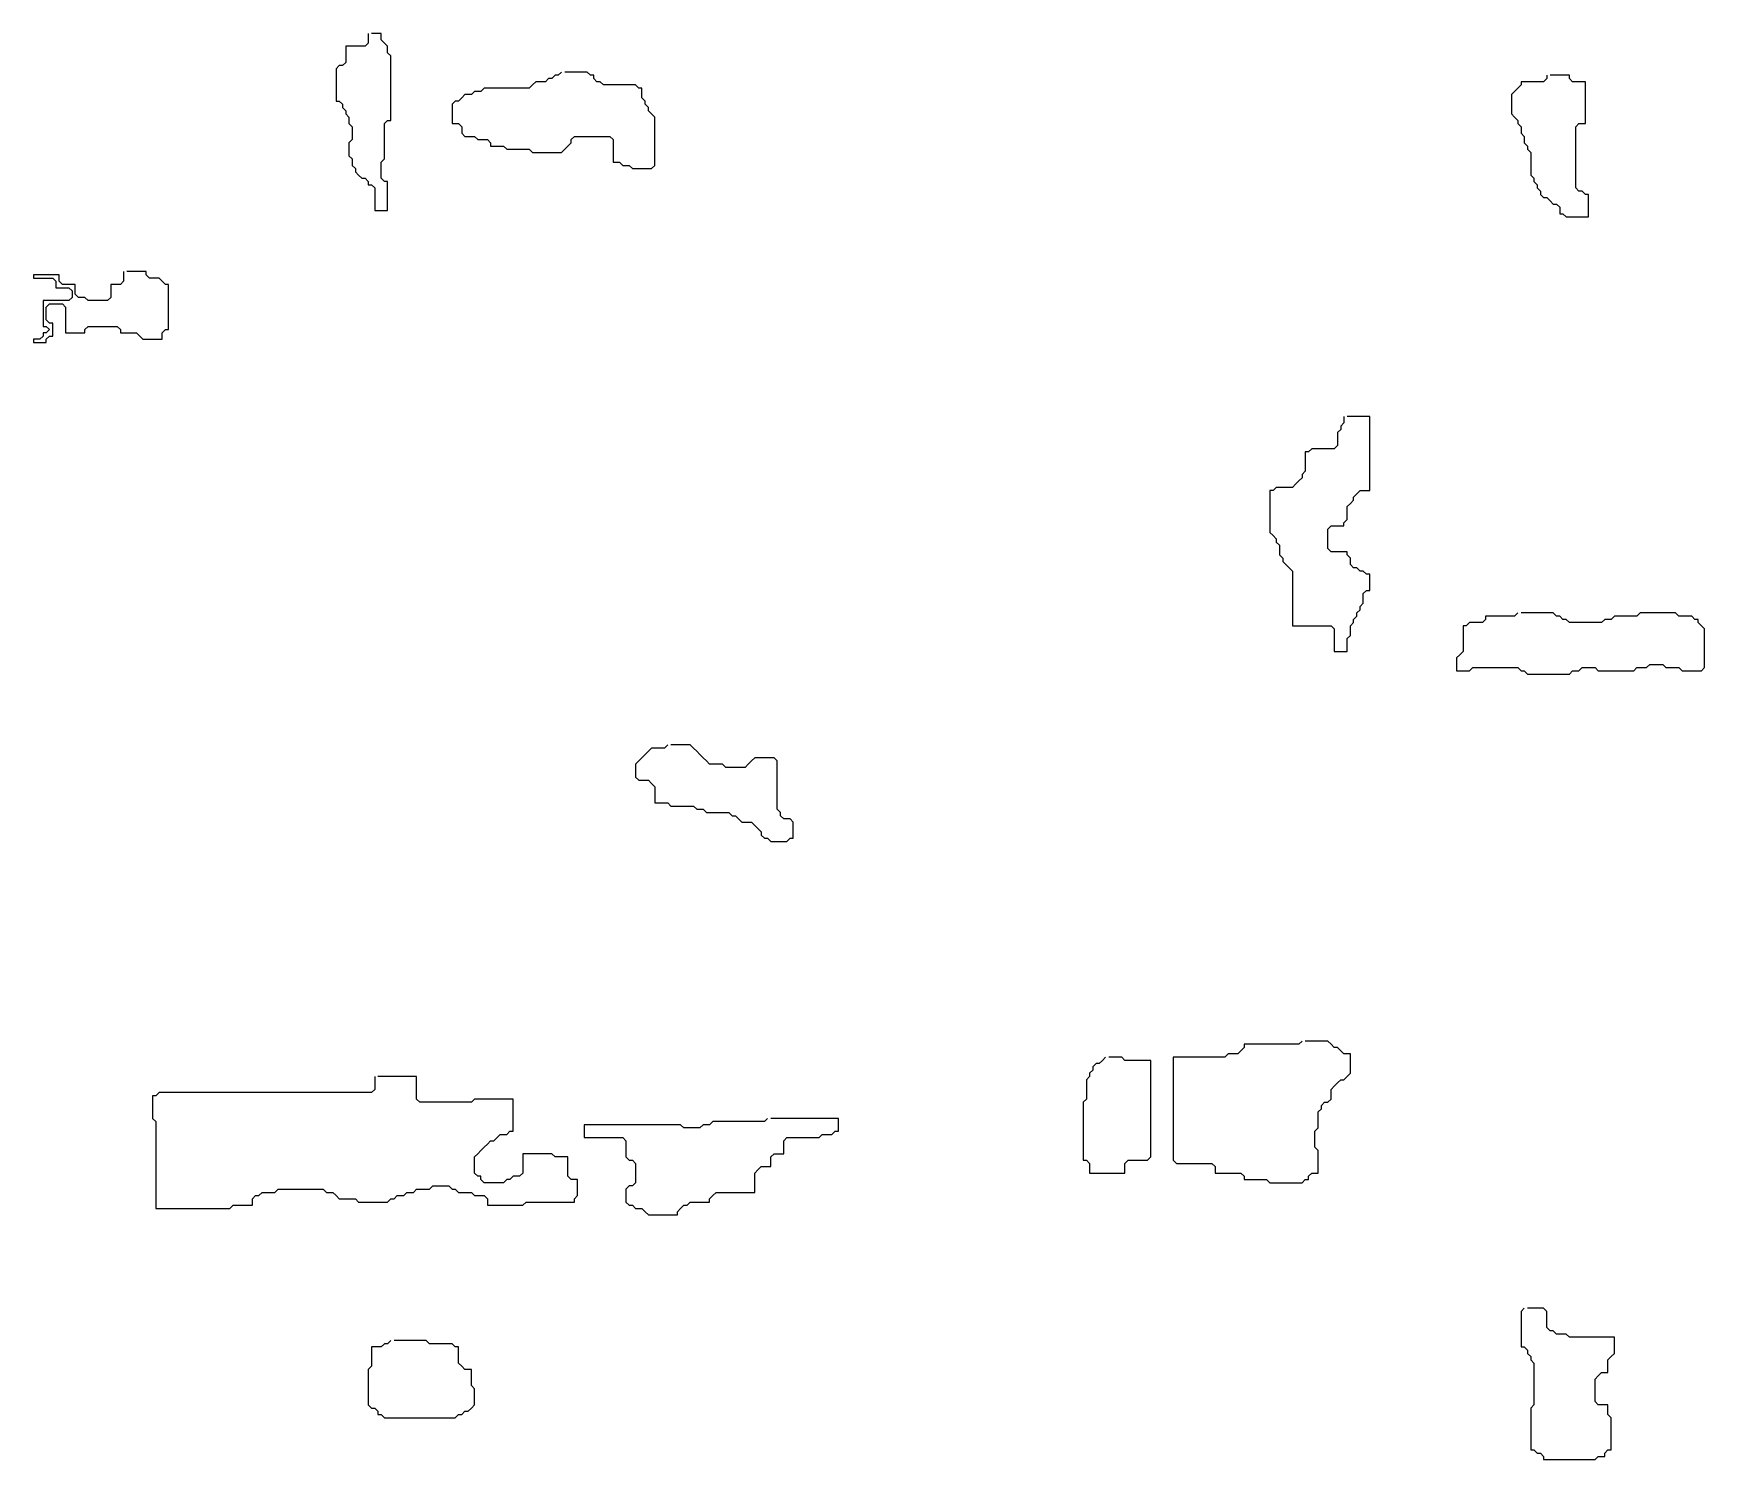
# Model space of a CAD drawing. Header units: metres. Extents: x 0 to 1024, y 124 to 841.
# Drawn here: x 0 to 259.5, y 135.5 to 357 of the extents above; entities that cross this region are included whole.
import ezdxf

# ---------------------------------------------------------------- set-up
doc = ezdxf.new("R2010")
doc.units = ezdxf.units.M
doc.layers.add('CURB', color=7, linetype='Continuous')

msp = doc.modelspace()

# ---------------------------------------------------------------- linework, layer by layer
at = {"layer": 'CURB', "lineweight": 25}
for points in [[(52, 357), (52, 356.5), (52, 356), (52, 355.5), (51.5, 355), (51, 355), (50.5, 355), (50, 355), (49.5, 355), (49, 355), (48.5, 355), (48.5, 354.5), (48.5, 354), (48.5, 353.5), (48.5, 353), (48.5, 352.5), (48, 352), (47.5, 352), (47, 351.5), (47, 351), (47, 350.5), (47, 350), (47, 349.5), (47, 349), (47, 348.5), (47, 348), (47, 347.5), (47, 347), (47, 346.5), (47.5, 346.5), (48, 346), (48, 345.5), (48.5, 345), (48.5, 344.5), (49, 344), (49, 343.5), (49, 343), (49.5, 342.5), (49.5, 342), (49.5, 341.5), (49.5, 341), (49.5, 340.5), (49, 340), (49, 339.5), (49, 339), (49, 338.5), (49, 338), (49.5, 337.5), (49.5, 337), (49.5, 336.5), (50, 336), (50, 335.5), (50.5, 335), (51, 334.5), (51.5, 334.5), (52, 334), (52, 333.5), (52.5, 333.5), (53, 333), (53, 332.5), (53, 332), (53, 331.5), (53, 331), (53, 330.5), (53, 330), (53, 329.5), (53.5, 329.5), (54, 329.5), (54.5, 329.5), (55, 329.5), (55, 330), (55, 330.5), (55, 331), (55, 331.5), (55, 332), (55, 332.5), (55, 333), (55, 333.5), (55, 334), (54.5, 334), (54, 334.5), (54, 335), (54, 335.5), (54, 336), (54, 336.5), (54, 337), (54.5, 337.5), (54.5, 338), (54.5, 338.5), (54.5, 339), (54.5, 339.5), (54.5, 340), (54.5, 340.5), (54.5, 341), (54.5, 341.5), (54.5, 342), (54.5, 342.5), (54.5, 343), (55, 343.5), (55.5, 343.5), (55.5, 344), (55.5, 344.5), (55.5, 345), (55.5, 345.5), (55.5, 346), (55.5, 346.5), (55.5, 347), (55.5, 347.5), (55.5, 348), (55.5, 348.5), (55.5, 349), (55.5, 349.5), (55.5, 350), (55.5, 350.5), (55.5, 351), (55.5, 351.5), (55.5, 352), (55.5, 352.5), (55.5, 353), (55.5, 353.5), (55, 354), (55, 354.5), (55, 355), (54.5, 355.5), (54, 356), (54, 356.5), (54, 357), (53.5, 357), (53, 357), (52.5, 357)], [(82, 351), (81.5, 350.5), (81, 350.5), (80.5, 350), (80, 350), (79.5, 349.5), (79, 349.5), (78.5, 349.5), (78, 349.5), (77.5, 349), (77, 348.5), (76.5, 348.5), (76, 348.5), (75.5, 348.5), (75, 348.5), (74.5, 348.5), (74, 348.5), (73.5, 348.5), (73, 348.5), (72.5, 348.5), (72, 348.5), (71.5, 348.5), (71, 348.5), (70.5, 348.5), (70, 348.5), (69.5, 348), (69, 348), (68.5, 348), (68, 347.5), (67.5, 347.5), (67, 347.5), (66.5, 347), (66, 346.5), (65.5, 346.5), (65, 346), (65, 345.5), (65, 345), (65, 344.5), (65, 344), (65, 343.5), (65, 343), (65.5, 343), (66, 343), (66.5, 342.5), (66.5, 342), (66.5, 341.5), (67, 341), (67.5, 341), (68, 341), (68.5, 341), (69, 340.5), (69.5, 340.5), (70, 340.5), (70.5, 340.5), (71, 340), (71, 339.5), (71.5, 339.5), (72, 339.5), (72.5, 339.5), (73, 339.5), (73.5, 339), (74, 339), (74.5, 339), (75, 339), (75.5, 339), (76, 339), (76.5, 339), (77, 339), (77.5, 338.5), (78, 338.5), (78.5, 338.5), (79, 338.5), (79.5, 338.5), (80, 338.5), (80.5, 338.5), (81, 338.5), (81.5, 338.5), (82, 338.5), (82.5, 339), (83, 339.5), (83.5, 340), (83.5, 340.5), (84, 341), (84.5, 341), (85, 341), (85.5, 341), (86, 341), (86.5, 341), (87, 341), (87.5, 341), (88, 341), (88.5, 341), (89, 341), (89.5, 341), (90, 340.5), (90, 340), (90, 339.5), (90, 339), (90, 338.5), (90, 338), (90, 337.5), (90, 337), (90.5, 337), (91, 337), (91.5, 336.5), (92, 336.5), (92.5, 336.5), (93, 336), (93.5, 336), (94, 336), (94.5, 336), (95, 336), (95.5, 336), (96, 336), (96.5, 336.5), (96.5, 337), (96.5, 337.5), (96.5, 338), (96.5, 338.5), (96.5, 339), (96.5, 339.5), (96.5, 340), (96.5, 340.5), (96.5, 341), (96.5, 341.5), (96.5, 342), (96.5, 342.5), (96.5, 343), (96.5, 343.5), (96.5, 344), (96, 344.5), (95.5, 345), (95.5, 345.5), (95, 346), (95, 346.5), (94.5, 347), (94.5, 347.5), (94.5, 348), (94.5, 348.5), (94, 348.5), (93.5, 349), (93, 349), (92.5, 349), (92, 349), (91.5, 349), (91, 349), (90.5, 349), (90, 349), (89.5, 349), (89, 349), (88.5, 349), (88, 349.5), (87.5, 349.5), (87, 350), (87, 350.5), (86.5, 350.5), (86, 351), (85.5, 351), (85, 351), (84.5, 351), (84, 351), (83.5, 351), (83, 351), (82.5, 351)], [(235, 350.5), (235, 350), (234.5, 349.5), (234, 349.5), (233.5, 349.5), (233, 349.5), (232.5, 349.5), (232, 349.5), (231.5, 349.5), (231, 349.5), (231, 349), (230.5, 348.5), (230, 348), (229.5, 347.5), (229.5, 347), (229.5, 346.5), (229.5, 346), (229.5, 345.5), (229.5, 345), (229.5, 344.5), (230, 344), (230.5, 343.5), (230.5, 343), (231, 342.5), (231, 342), (231, 341.5), (231.5, 341), (231.5, 340.5), (231.5, 340), (232, 339.5), (232, 339), (232.5, 338.5), (232.5, 338), (232.5, 337.5), (232.5, 337), (232.5, 336.5), (232.5, 336), (232.5, 335.5), (232.5, 335), (233, 334.5), (233, 334), (233.5, 333.5), (233.5, 333), (234, 332.5), (234, 332), (234.5, 331.5), (235, 331.5), (235.5, 331), (236, 330.5), (236.5, 330.5), (237, 330), (237, 329.5), (237, 329), (237.5, 329), (238, 328.5), (238.5, 328.5), (239, 328.5), (239.5, 328.5), (240, 328.5), (240.5, 328.5), (241, 328.5), (241.5, 328.5), (241.5, 329), (241.5, 329.5), (241.5, 330), (241.5, 330.5), (241.5, 331), (241.5, 331.5), (241.5, 332), (241, 332), (240.5, 332.5), (240, 332.5), (239.5, 333), (239.5, 333.5), (239.5, 334), (239.5, 334.5), (239.5, 335), (239.5, 335.5), (239.5, 336), (239.5, 336.5), (239.5, 337), (239.5, 337.5), (239.5, 338), (239.5, 338.5), (239.5, 339), (239.5, 339.5), (239.5, 340), (239.5, 340.5), (239.5, 341), (239.5, 341.5), (239.5, 342), (239.5, 342.5), (240, 343), (240.5, 343), (241, 343), (241, 343.5), (241, 344), (241, 344.5), (241, 345), (241, 345.5), (241, 346), (241, 346.5), (241, 347), (241, 347.5), (241, 348), (241, 348.5), (241, 349), (241, 349.5), (240.5, 349.5), (240, 349.5), (239.5, 349.5), (239, 349.5), (238.5, 350), (238.5, 350.5), (238, 350.5), (237.5, 350.5), (237, 350.5), (236.5, 350.5), (236, 350.5), (235.5, 350.5)], [(14, 320), (14, 319.5), (14, 319), (14, 318.5), (13.5, 318), (13, 318), (12.5, 318), (12, 318), (12, 317.5), (12, 317), (12, 316.5), (12, 316), (11.5, 315.5), (11, 315.5), (10.5, 315.5), (10, 315.5), (9.5, 315.5), (9, 315.5), (8.5, 315.5), (8, 316), (7.5, 316), (7, 316), (6.5, 316.5), (6.5, 317), (6.5, 317.5), (6.5, 318), (6, 318), (5.5, 318), (5, 318), (4.5, 318), (4, 318.5), (4, 319), (4, 319.5), (3.5, 319.5), (3, 319.5), (2.5, 319.5), (2, 319.5), (1.5, 319.5), (1, 319.5), (0.5, 319.5), (0, 319.5), (0, 319), (0.5, 319), (1, 319), (1.5, 319), (2, 319), (2.5, 319), (3, 319), (3.5, 318.5), (3.5, 318), (3.5, 317.5), (4, 317.5), (4.5, 317.5), (5, 317.5), (5.5, 317.5), (6, 317), (6, 316.5), (6, 316), (5.5, 315.5), (5, 315.5), (4.5, 315.5), (4, 315.5), (3.5, 315.5), (3, 315.5), (2.5, 315.5), (2, 315.5), (1.5, 315.5), (1.5, 315), (1.5, 314.5), (1.5, 314), (1.5, 313.5), (1.5, 313), (1.5, 312.5), (1.5, 312), (1.5, 311.5), (2, 311.5), (2.5, 311), (2, 310.5), (1.5, 310.5), (1.5, 310), (1, 309.5), (0.5, 309.5), (0, 309.5), (0, 309), (0.5, 309), (1, 309), (1.5, 309), (2, 309), (2, 309.5), (2.5, 310), (3, 310), (3, 310.5), (3, 311), (3, 311.5), (3, 312), (2.5, 312), (2, 312.5), (2, 313), (2, 313.5), (2, 314), (2, 314.5), (2.5, 315), (3, 315), (3.5, 315), (4, 315), (4.5, 315), (5, 314.5), (5, 314), (5, 313.5), (5, 313), (5, 312.5), (5, 312), (5, 311.5), (5, 311), (5, 310.5), (5.5, 310.5), (6, 310.5), (6.5, 310.5), (7, 310.5), (7.5, 310.5), (8, 310.5), (8, 311), (8.5, 311.5), (9, 311.5), (9.5, 311.5), (10, 311.5), (10.5, 311.5), (11, 311.5), (11.5, 311.5), (12, 311.5), (12.5, 311.5), (13, 311.5), (13.5, 311), (13.5, 310.5), (14, 310.5), (14.5, 310.5), (15, 310.5), (15.5, 310.5), (16, 310.5), (16.5, 310), (17, 309.5), (17.5, 309.5), (18, 309.5), (18.5, 309.5), (19, 309.5), (19.5, 309.5), (20, 309.5), (20, 310), (20, 310.5), (20.5, 311), (21, 311), (21, 311.5), (21, 312), (21, 312.5), (21, 313), (21, 313.5), (21, 314), (21, 314.5), (21, 315), (21, 315.5), (21, 316), (21, 316.5), (21, 317), (21, 317.5), (21, 318), (20.5, 318), (20, 318.5), (19.5, 319), (19, 319), (18.5, 319), (18, 319), (17.5, 319.5), (17.5, 320), (17, 320), (16.5, 320), (16, 320), (15.5, 320), (15, 320), (14.5, 320)], [(203.5, 297.5), (203.5, 297), (203.5, 296.5), (203, 296), (203, 295.5), (202.5, 295), (202.5, 294.5), (202.5, 294), (202.5, 293.5), (202.5, 293), (202, 292.5), (201.5, 292.5), (201, 292.5), (200.5, 292.5), (200, 292.5), (199.5, 292.5), (199, 292.5), (198.5, 292.5), (198, 292), (197.5, 292), (197.5, 291.5), (197.5, 291), (197.5, 290.5), (197.5, 290), (197.5, 289.5), (197.5, 289), (197, 288.5), (197, 288), (196.5, 287.5), (196, 287), (195.5, 286.5), (195, 286.5), (194.5, 286.5), (194, 286.5), (193.5, 286.5), (193, 286.5), (192.5, 286), (192, 286), (192, 285.5), (192, 285), (192, 284.5), (192, 284), (192, 283.5), (192, 283), (192, 282.5), (192, 282), (192, 281.5), (192, 281), (192, 280.5), (192, 280), (192, 279.5), (192.5, 279), (193, 278.5), (193, 278), (193.5, 277.5), (193.5, 277), (193.5, 276.5), (193.5, 276), (194, 275.5), (194, 275), (194.5, 274.5), (195, 274), (195.5, 273.5), (195.5, 273), (195.5, 272.5), (195.5, 272), (195.5, 271.5), (195.5, 271), (195.5, 270.5), (195.5, 270), (195.5, 269.5), (195.5, 269), (195.5, 268.5), (195.5, 268), (195.5, 267.5), (195.5, 267), (195.5, 266.5), (195.5, 266), (195.5, 265.5), (195.5, 265), (196, 265), (196.5, 265), (197, 265), (197.5, 265), (198, 265), (198.5, 265), (199, 265), (199.5, 265), (200, 265), (200.5, 265), (201, 265), (201.5, 265), (202, 264.5), (202, 264), (202, 263.5), (202, 263), (202, 262.5), (202, 262), (202, 261.5), (202, 261), (202.5, 261), (203, 261), (203.5, 261), (204, 261), (204, 261.5), (204, 262), (204, 262.5), (204, 263), (204.5, 263.5), (204.5, 264), (204.5, 264.5), (204.5, 265), (205, 265.5), (205, 266), (205.5, 266.5), (205.5, 267), (206, 267.5), (206, 268), (206.5, 268.5), (206.5, 269), (206.5, 269.5), (206.5, 270), (207, 270.5), (207.5, 270.5), (207.5, 271), (207.5, 271.5), (207.5, 272), (207.5, 272.5), (207.5, 273), (207, 273), (206.5, 273.5), (206, 273.5), (205.5, 274), (205, 274), (204.5, 274.5), (204.5, 275), (204.5, 275.5), (204, 276), (204, 276.5), (203.5, 276.5), (203, 276.5), (202.5, 276.5), (202, 276.5), (201.5, 276.5), (201, 277), (201, 277.5), (201, 278), (201, 278.5), (201, 279), (201, 279.5), (201, 280), (201.5, 280.5), (202, 280.5), (202.5, 280.5), (203, 280.5), (203.5, 280.5), (203.5, 281), (204, 281.5), (204, 282), (204, 282.5), (204, 283), (204, 283.5), (204.5, 284), (205, 284.5), (205, 285), (205.5, 285.5), (206, 286), (206.5, 286), (207, 286), (207.5, 286), (207.5, 286.5), (207.5, 287), (207.5, 287.5), (207.5, 288), (207.5, 288.5), (207.5, 289), (207.5, 289.5), (207.5, 290), (207.5, 290.5), (207.5, 291), (207.5, 291.5), (207.5, 292), (207.5, 292.5), (207.5, 293), (207.5, 293.5), (207.5, 294), (207.5, 294.5), (207.5, 295), (207.5, 295.5), (207.5, 296), (207.5, 296.5), (207.5, 297), (207.5, 297.5), (207, 297.5), (206.5, 297.5), (206, 297.5), (205.5, 297.5), (205, 297.5), (204.5, 297.5), (204, 297.5)], [(230.5, 267), (230, 266.5), (229.5, 266.5), (229, 266.5), (228.5, 266.5), (228, 266.5), (227.5, 266.5), (227, 266.5), (226.5, 266.5), (226, 266.5), (225.5, 266.5), (225.5, 266), (225, 265.5), (224.5, 265.5), (224, 265.5), (223.5, 265.5), (223, 265.5), (222.5, 265), (222, 265), (222, 264.5), (222, 264), (222, 263.5), (222, 263), (222, 262.5), (222, 262), (222, 261.5), (222, 261), (221.5, 260.5), (221, 260), (221, 259.5), (221, 259), (221, 258.5), (221, 258), (221.5, 258), (222, 258), (222.5, 258), (223, 258), (223.5, 258.5), (224, 258.5), (224.5, 258.5), (225, 258.5), (225.5, 258.5), (226, 258.5), (226.5, 258.5), (227, 258.5), (227.5, 258.5), (228, 258.5), (228.5, 258.5), (229, 258.5), (229.5, 258.5), (230, 258.5), (230.5, 258.5), (231, 258), (231.5, 258), (232, 257.5), (232.5, 257.5), (233, 257.5), (233.5, 257.5), (234, 257.5), (234.5, 257.5), (235, 257.5), (235.5, 257.5), (236, 257.5), (236.5, 257.5), (237, 257.5), (237.5, 257.5), (238, 257.5), (238.5, 257.5), (239, 258), (239.5, 258), (240, 258), (240.5, 258.5), (241, 258.5), (241.5, 258.5), (242, 258.5), (242.5, 258.5), (243, 258), (243.5, 258), (244, 258), (244.5, 258), (245, 258), (245.5, 258), (246, 258), (246.5, 258), (247, 258), (247.5, 258), (248, 258), (248.5, 258), (249, 258.5), (249.5, 258.5), (250, 258.5), (250.5, 258.5), (251, 259), (251.5, 259), (252, 259), (252.5, 259), (253, 259), (253.5, 258.5), (254, 258.5), (254.5, 258.5), (255, 258.5), (255.5, 258.5), (256, 258), (256.5, 258), (257, 258), (257.5, 258), (258, 258), (258.5, 258), (259, 258), (259.5, 258.5), (259.5, 259), (259.5, 259.5), (259.5, 260), (259.5, 260.5), (259.5, 261), (259.5, 261.5), (259.5, 262), (259.5, 262.5), (259.5, 263), (259.5, 263.5), (259.5, 264), (259.5, 264.5), (259, 265), (258.5, 265.5), (258.5, 266), (258, 266), (257.5, 266.5), (257, 266.5), (256.5, 266.5), (256, 266.5), (255.5, 266.5), (255, 267), (254.5, 267), (254, 267), (253.5, 267), (253, 267), (252.5, 267), (252, 267), (251.5, 267), (251, 267), (250.5, 267), (250, 267), (249.5, 267), (249, 266.5), (248.5, 266.5), (248, 266.5), (247.5, 266.5), (247, 266.5), (246.5, 266.5), (246, 266.5), (245.5, 266.5), (245, 266), (244.5, 266), (244, 266), (243.5, 265.5), (243, 265.5), (242.5, 265.5), (242, 265.5), (241.5, 265.5), (241, 265.5), (240.5, 265.5), (240, 265.5), (239.5, 265.5), (239, 265.5), (238.5, 265.5), (238, 266), (237.5, 266), (237, 266.5), (236.5, 266.5), (236, 267), (235.5, 267), (235, 267), (234.5, 267), (234, 267), (233.5, 267), (233, 267), (232.5, 267), (232, 267), (231.5, 267), (231, 267)], [(98.5, 246.5), (98, 246), (97.5, 246), (97, 246), (96.5, 246), (96, 246), (95.5, 245.5), (95, 245), (94.5, 244.5), (94, 244), (93.5, 243.5), (93.5, 243), (93.5, 242.5), (93.5, 242), (93.5, 241.5), (94, 241), (94.5, 241), (95, 241), (95.5, 241), (96, 240.5), (96.5, 240), (96.5, 239.5), (96.5, 239), (96.5, 238.5), (96.5, 238), (96.5, 237.5), (97, 237.5), (97.5, 237.5), (98, 237.5), (98.5, 237.5), (99, 237), (99.5, 237), (100, 237), (100.5, 237), (101, 237), (101.5, 237), (102, 237), (102.5, 237), (103, 236.5), (103.5, 236.5), (104, 236.5), (104.5, 236), (105, 236), (105.5, 236), (106, 236), (106.5, 236), (107, 236), (107.5, 236), (108, 236), (108.5, 235.5), (109, 235.5), (109.5, 235), (110, 234.5), (110.5, 234.5), (111, 234.5), (111.5, 234.5), (112, 234), (112.5, 233.5), (113, 233), (113, 232.5), (113.5, 232), (114, 232), (114.5, 231.5), (115, 231.5), (115.5, 231.5), (116, 231.5), (116.5, 231.5), (117, 231.5), (117.5, 232), (118, 232), (118, 232.5), (118, 233), (118, 233.5), (118, 234), (118, 234.5), (117.5, 235), (117, 235), (116.5, 235), (116, 235.5), (116, 236), (115.5, 236.5), (115.5, 237), (115.5, 237.5), (115.5, 238), (115.5, 238.5), (115.5, 239), (115.5, 239.5), (115.5, 240), (115.5, 240.5), (115.5, 241), (115.5, 241.5), (115.5, 242), (115.5, 242.5), (115.5, 243), (115.5, 243.5), (115.5, 244), (115, 244.5), (114.5, 244.5), (114, 244.5), (113.5, 244.5), (113, 244.5), (112.5, 244.5), (112, 244.5), (111.5, 244), (111, 243.5), (110.5, 243), (110, 243), (109.5, 243), (109, 243), (108.5, 243), (108, 243), (107.5, 243), (107, 243.5), (106.5, 243.5), (106, 243.5), (105.5, 243.5), (105, 243.5), (104.5, 244), (104, 244.5), (103.5, 245), (103, 245.5), (102.5, 246), (102, 246.5), (101.5, 246.5), (101, 246.5), (100.5, 246.5), (100, 246.5), (99.5, 246.5), (99, 246.5)], [(197, 200.5), (196.5, 200), (196, 200), (195.5, 200), (195, 200), (194.5, 200), (194, 200), (193.5, 200), (193, 200), (192.5, 200), (192, 200), (191.5, 200), (191, 200), (190.5, 200), (190, 200), (189.5, 200), (189, 200), (188.5, 200), (188, 200), (188, 199.5), (187.5, 199), (187, 198.5), (186.5, 198.5), (186, 198.5), (185.5, 198.5), (185, 198), (184.5, 198), (184, 198), (183.5, 198), (183, 198), (182.5, 198), (182, 198), (181.5, 198), (181, 198), (180.5, 198), (180, 198), (179.5, 198), (179, 198), (178.5, 198), (178, 198), (177.5, 198), (177, 198), (177, 197.5), (177, 197), (177, 196.5), (177, 196), (177, 195.5), (177, 195), (177, 194.5), (177, 194), (177, 193.5), (177, 193), (177, 192.5), (177, 192), (177, 191.5), (177, 191), (177, 190.5), (177, 190), (177, 189.5), (177, 189), (177, 188.5), (177, 188), (177, 187.5), (177, 187), (177, 186.5), (177, 186), (177, 185.5), (177, 185), (177, 184.5), (177, 184), (177, 183.5), (177, 183), (177, 182.5), (177, 182), (177.5, 181.5), (178, 181.5), (178.5, 181.5), (179, 181.5), (179.5, 181.5), (180, 181.5), (180.5, 181.5), (181, 181.5), (181.5, 181.5), (182, 181.5), (182.5, 181.5), (183, 181.5), (183.5, 181), (183.5, 180.5), (183.5, 180), (184, 180), (184.5, 180), (185, 180), (185.5, 180), (186, 180), (186.5, 180), (187, 180), (187.5, 180), (188, 179.5), (188, 179), (188.5, 179), (189, 179), (189.5, 179), (190, 179), (190.5, 179), (191, 179), (191.5, 179), (192, 178.5), (192.5, 178.5), (193, 178.5), (193.5, 178.5), (194, 178.5), (194.5, 178.5), (195, 178.5), (195.5, 178.5), (196, 178.5), (196.5, 178.5), (197, 178.5), (197.5, 179), (198, 179), (198, 179.5), (198.5, 180), (199, 180), (199.5, 180), (199.5, 180.5), (199.5, 181), (199.5, 181.5), (199.5, 182), (199.5, 182.5), (199.5, 183), (199.5, 183.5), (199, 184), (199, 184.5), (199, 185), (199, 185.5), (199, 186), (199, 186.5), (199.5, 187), (199.5, 187.5), (199.5, 188), (199.5, 188.5), (199.5, 189), (199.5, 189.5), (200, 190), (200, 190.5), (200.5, 191), (201, 191), (201.5, 191.5), (201.5, 192), (201.5, 192.5), (201.5, 193), (202, 193.5), (202.5, 194), (203, 194.5), (203.5, 194.5), (204, 195), (204.5, 195.5), (204.5, 196), (204.5, 196.5), (204.5, 197), (204.5, 197.5), (204.5, 198), (204.5, 198.5), (204, 198.5), (203.5, 198.5), (203, 199), (202.5, 199.5), (202, 199.5), (201.5, 200), (201, 200.5), (200.5, 200.5), (200, 200.5), (199.5, 200.5), (199, 200.5), (198.5, 200.5), (198, 200.5), (197.5, 200.5)], [(166.5, 198), (166, 197.5), (165.5, 197), (165, 197), (164.5, 196.5), (164.5, 196), (164, 195.5), (164, 195), (163.5, 194.5), (163.5, 194), (163.5, 193.5), (163.5, 193), (163.5, 192.5), (163.5, 192), (163.5, 191.5), (163, 191), (163, 190.5), (163, 190), (163, 189.5), (163, 189), (163, 188.5), (163, 188), (163, 187.5), (163, 187), (163, 186.5), (163, 186), (163, 185.5), (163, 185), (163, 184.5), (163, 184), (163, 183.5), (163, 183), (163, 182.5), (163, 182), (163.5, 182), (164, 181.5), (164, 181), (164, 180.5), (164, 180), (164.5, 180), (165, 180), (165.5, 180), (166, 180), (166.5, 180), (167, 180), (167.5, 180), (168, 180), (168.5, 180), (169, 180), (169.5, 180), (169.5, 180.5), (169.5, 181), (169.5, 181.5), (170, 182), (170.5, 182), (171, 182), (171.5, 182), (172, 182), (172.5, 182), (173, 182), (173.5, 182.5), (173.5, 183), (173.5, 183.5), (173.5, 184), (173.5, 184.5), (173.5, 185), (173.5, 185.5), (173.5, 186), (173.5, 186.5), (173.5, 187), (173.5, 187.5), (173.5, 188), (173.5, 188.5), (173.5, 189), (173.5, 189.5), (173.5, 190), (173.5, 190.5), (173.5, 191), (173.5, 191.5), (173.5, 192), (173.5, 192.5), (173.5, 193), (173.5, 193.5), (173.5, 194), (173.5, 194.5), (173.5, 195), (173.5, 195.5), (173.5, 196), (173.5, 196.5), (173.5, 197), (173.5, 197.5), (173, 197.5), (172.5, 197.5), (172, 197.5), (171.5, 197.5), (171, 197.5), (170.5, 197.5), (170, 197.5), (169.5, 197.5), (169, 198), (168.5, 198), (168, 198), (167.5, 198), (167, 198)], [(53, 195), (53, 194.5), (53, 194), (53, 193.5), (53, 193), (52.5, 192.5), (52, 192.5), (51.5, 192.5), (51, 192.5), (50.5, 192.5), (50, 192.5), (49.5, 192.5), (49, 192.5), (48.5, 192.5), (48, 192.5), (47.5, 192.5), (47, 192.5), (46.5, 192.5), (46, 192.5), (45.5, 192.5), (45, 192.5), (44.5, 192.5), (44, 192.5), (43.5, 192.5), (43, 192.5), (42.5, 192.5), (42, 192.5), (41.5, 192.5), (41, 192.5), (40.5, 192.5), (40, 192.5), (39.5, 192.5), (39, 192.5), (38.5, 192.5), (38, 192.5), (37.5, 192.5), (37, 192.5), (36.5, 192.5), (36, 192.5), (35.5, 192.5), (35, 192.5), (34.5, 192.5), (34, 192.5), (33.5, 192.5), (33, 192.5), (32.5, 192.5), (32, 192.5), (31.5, 192.5), (31, 192.5), (30.5, 192.5), (30, 192.5), (29.5, 192.5), (29, 192.5), (28.5, 192.5), (28, 192.5), (27.5, 192.5), (27, 192.5), (26.5, 192.5), (26, 192.5), (25.5, 192.5), (25, 192.5), (24.5, 192.5), (24, 192.5), (23.5, 192.5), (23, 192.5), (22.5, 192.5), (22, 192.5), (21.5, 192.5), (21, 192.5), (20.5, 192.5), (20, 192.5), (19.5, 192.5), (19, 192), (18.5, 192), (18.5, 191.5), (18.5, 191), (18.5, 190.5), (18.5, 190), (18.5, 189.5), (18.5, 189), (18.5, 188.5), (19, 188), (19, 187.5), (19, 187), (19, 186.5), (19, 186), (19, 185.5), (19, 185), (19, 184.5), (19, 184), (19, 183.5), (19, 183), (19, 182.5), (19, 182), (19, 181.5), (19, 181), (19, 180.5), (19, 180), (19, 179.5), (19, 179), (19, 178.5), (19, 178), (19, 177.5), (19, 177), (19, 176.5), (19, 176), (19, 175.5), (19, 175), (19, 174.5), (19.5, 174.5), (20, 174.5), (20.5, 174.5), (21, 174.5), (21.5, 174.5), (22, 174.5), (22.5, 174.5), (23, 174.5), (23.5, 174.5), (24, 174.5), (24.5, 174.5), (25, 174.5), (25.5, 174.5), (26, 174.5), (26.5, 174.5), (27, 174.5), (27.5, 174.5), (28, 174.5), (28.5, 174.5), (29, 174.5), (29.5, 174.5), (30, 174.5), (30.5, 174.5), (31, 175), (31.5, 175), (32, 175), (32.5, 175), (33, 175), (33.5, 175), (34, 175), (34, 175.5), (34, 176), (34.5, 176.5), (35, 176.5), (35.5, 177), (36, 177), (36.5, 177), (37, 177), (37.5, 177), (38, 177.5), (38.5, 177.5), (39, 177.5), (39.5, 177.5), (40, 177.5), (40.5, 177.5), (41, 177.5), (41.5, 177.5), (42, 177.5), (42.5, 177.5), (43, 177.5), (43.5, 177.5), (44, 177.5), (44.5, 177.5), (45, 177.5), (45.5, 177), (46, 177), (46.5, 177), (47, 176.5), (47.5, 176), (48, 176), (48.5, 176), (49, 176), (49.5, 176), (50, 176), (50.5, 175.5), (51, 175.5), (51.5, 175.5), (52, 175.5), (52.5, 175.5), (53, 175.5), (53.5, 175.5), (54, 175.5), (54.5, 175.5), (55, 175.5), (55.5, 176), (56, 176), (56.5, 176.5), (57, 176.5), (57.5, 176.5), (58, 177), (58.5, 177), (59, 177), (59.5, 177.5), (60, 177.5), (60.5, 177.5), (61, 177.5), (61.5, 177.5), (62, 178), (62.5, 178), (63, 178), (63.5, 178), (64, 178), (64.5, 178), (65, 177.5), (65.5, 177.5), (66, 177), (66.5, 177), (67, 177), (67.5, 177), (68, 177), (68.5, 176.5), (69, 176.5), (69.5, 176.5), (70, 176.5), (70.5, 176), (70.5, 175.5), (70.5, 175), (71, 175), (71.5, 175), (72, 175), (72.5, 175), (73, 175), (73.5, 175), (74, 175), (74.5, 175), (75, 175), (75.5, 175), (76, 175), (76.5, 175.5), (77, 175.5), (77.5, 175.5), (78, 175.5), (78.5, 175.5), (79, 175.5), (79.5, 175.5), (80, 175.5), (80.5, 175.5), (81, 175.5), (81.5, 175.5), (82, 175.5), (82.5, 175.5), (83, 175.5), (83.5, 175.5), (84, 175.5), (84, 176), (84.5, 176.5), (84.5, 177), (84.5, 177.5), (84.5, 178), (84.5, 178.5), (84.5, 179), (84, 179), (83.5, 179), (83, 179.5), (83, 180), (83, 180.5), (83, 181), (83, 181.5), (83, 182), (83, 182.5), (82.5, 182.5), (82, 182.5), (81.5, 182.5), (81, 182.5), (80.5, 183), (80, 183), (79.5, 183), (79, 183), (78.5, 183), (78, 183), (77.5, 183), (77, 183), (76.5, 183), (76, 183), (76, 182.5), (76, 182), (76, 181.5), (76, 181), (76, 180.5), (76, 180), (75.5, 179.5), (75, 179.5), (74.5, 179.5), (74, 179), (73.5, 179), (73, 178.5), (72.5, 178.5), (72, 178.5), (71.5, 178.5), (71, 178.5), (70.5, 178.5), (70, 178.5), (69.5, 179), (69.5, 179.5), (69, 179.5), (68.5, 180), (68.5, 180.5), (68.5, 181), (68.5, 181.5), (68.5, 182), (68.5, 182.5), (69, 183), (69.5, 183.5), (70, 184), (70.5, 184.5), (71, 185), (71.5, 185), (72, 185.5), (72.5, 186), (73, 186), (73.5, 186), (74, 186.5), (74.5, 186.5), (74.5, 187), (74.5, 187.5), (74.5, 188), (74.5, 188.5), (74.5, 189), (74.5, 189.5), (74.5, 190), (74.5, 190.5), (74.5, 191), (74.5, 191.5), (74, 191.5), (73.5, 191.5), (73, 191.5), (72.5, 191.5), (72, 191.5), (71.5, 191.5), (71, 191.5), (70.5, 191.5), (70, 191.5), (69.5, 191.5), (69, 191.5), (68.5, 191.5), (68, 191), (67.5, 191), (67, 191), (66.5, 191), (66, 191), (65.5, 191), (65, 191), (64.5, 191), (64, 191), (63.5, 191), (63, 191), (62.5, 191), (62, 191), (61.5, 191), (61, 191), (60.5, 191), (60, 191), (59.5, 191.5), (59.5, 192), (59.5, 192.5), (59.5, 193), (59.5, 193.5), (59.5, 194), (59.5, 194.5), (59.5, 195), (59, 195), (58.5, 195), (58, 195), (57.5, 195), (57, 195), (56.5, 195), (56, 195), (55.5, 195), (55, 195), (54.5, 195), (54, 195), (53.5, 195)], [(114, 188.5), (113.5, 188), (113, 188), (112.5, 188), (112, 188), (111.5, 188), (111, 188), (110.5, 188), (110, 188), (109.5, 188), (109, 188), (108.5, 188), (108, 188), (107.5, 188), (107, 188), (106.5, 188), (106, 188), (105.5, 188), (105, 187.5), (104.5, 187.5), (104, 187.5), (103.5, 187), (103, 187), (102.5, 187), (102, 187), (101.5, 187), (101, 187), (100.5, 187.5), (100, 187.5), (99.5, 187.5), (99, 187.5), (98.5, 187.5), (98, 187.5), (97.5, 187.5), (97, 187.5), (96.5, 187.5), (96, 187.5), (95.5, 187.5), (95, 187.5), (94.5, 187.5), (94, 187.5), (93.5, 187.5), (93, 187.5), (92.5, 187.5), (92, 187.5), (91.5, 187.5), (91, 187.5), (90.5, 187.5), (90, 187.5), (89.5, 187.5), (89, 187.5), (88.5, 187.5), (88, 187.5), (87.5, 187.5), (87, 187.5), (86.5, 187.5), (86, 187.5), (85.5, 187.5), (85.5, 187), (85.5, 186.5), (85.5, 186), (85.5, 185.5), (86, 185.5), (86.5, 185.5), (87, 185.5), (87.5, 185.5), (88, 185.5), (88.5, 185.5), (89, 185.5), (89.5, 185.5), (90, 185.5), (90.5, 185.5), (91, 185.5), (91.5, 185.5), (92, 185), (92, 184.5), (92, 184), (92, 183.5), (92, 183), (92, 182.5), (92.5, 182), (93, 182), (93.5, 181.5), (93.5, 181), (93.5, 180.5), (93.5, 180), (93.5, 179.5), (93.5, 179), (93.5, 178.5), (93, 178), (92.5, 178), (92, 177.5), (92, 177), (92, 176.5), (92, 176), (92, 175.5), (92.5, 175), (93, 175), (93.5, 174.5), (94, 174.5), (94.5, 174.5), (95, 174), (95.5, 173.5), (96, 173.5), (96.5, 173.5), (97, 173.5), (97.5, 173.5), (98, 173.5), (98.5, 173.5), (99, 173.5), (99.5, 173.5), (100, 173.5), (100, 174), (100.5, 174.5), (101, 175), (101.5, 175), (102, 175.5), (102.5, 175.5), (103, 175.5), (103.5, 175.5), (104, 175.5), (104.5, 175.5), (105, 175.5), (105, 176), (105.5, 176.5), (106, 177), (106.5, 177), (107, 177), (107.5, 177), (108, 177), (108.5, 177), (109, 177), (109.5, 177), (110, 177), (110.5, 177), (111, 177), (111.5, 177), (112, 177), (112, 177.5), (112, 178), (112, 178.5), (112, 179), (112, 179.5), (112, 180), (112.5, 180.5), (113, 181), (113.5, 181), (114, 181), (114.5, 181), (114.5, 181.5), (114.5, 182), (114.5, 182.5), (115, 183), (115.5, 183), (116, 183), (116.5, 183), (116.5, 183.5), (116.5, 184), (116.5, 184.5), (116.5, 185), (117, 185.5), (117.5, 185.5), (118, 185.5), (118.5, 185.5), (119, 185.5), (119.5, 185.5), (120, 185.5), (120.5, 185.5), (121, 185.5), (121.5, 185.5), (122, 185.5), (122.5, 186), (123, 186), (123.5, 186), (124, 186), (124.5, 186.5), (125, 186.5), (125, 187), (125, 187.5), (125, 188), (125, 188.5), (124.5, 188.5), (124, 188.5), (123.5, 188.5), (123, 188.5), (122.5, 188.5), (122, 188.5), (121.5, 188.5), (121, 188.5), (120.5, 188.5), (120, 188.5), (119.5, 188.5), (119, 188.5), (118.5, 188.5), (118, 188.5), (117.5, 188.5), (117, 188.5), (116.5, 188.5), (116, 188.5), (115.5, 188.5), (115, 188.5), (114.5, 188.5)], [(231.5, 159), (231, 158.5), (231, 158), (231, 157.5), (231, 157), (231, 156.5), (231, 156), (231, 155.5), (231, 155), (231, 154.5), (231, 154), (231, 153.5), (231, 153), (231.5, 153), (232, 152.5), (232, 152), (232.5, 151.5), (232.5, 151), (233, 150.5), (233, 150), (233, 149.5), (233, 149), (233, 148.5), (233, 148), (233, 147.5), (233, 147), (233, 146.5), (233, 146), (233, 145.5), (233, 145), (233, 144.5), (233, 144), (232.5, 143.5), (232.5, 143), (232.5, 142.5), (232.5, 142), (232.5, 141.5), (232.5, 141), (232.5, 140.5), (232.5, 140), (232.5, 139.5), (232.5, 139), (232.5, 138.5), (232.5, 138), (232.5, 137.5), (232.5, 137), (233, 137), (233.5, 136.5), (234, 136.5), (234.5, 136), (234.5, 135.5), (235, 135.5), (235.5, 135.5), (236, 135.5), (236.5, 135.5), (237, 135.5), (237.5, 135.5), (238, 135.5), (238.5, 135.5), (239, 135.5), (239.5, 135.5), (240, 135.5), (240.5, 135.5), (241, 135.5), (241.5, 135.5), (242, 135.5), (242.5, 135.5), (243, 136), (243.5, 136), (244, 136), (244, 136.5), (244.5, 137), (245, 137), (245, 137.5), (245, 138), (245, 138.5), (245, 139), (245, 139.5), (245, 140), (245, 140.5), (245, 141), (245, 141.5), (245, 142), (244.5, 142.5), (244.5, 143), (244.5, 143.5), (244.5, 144), (244, 144), (243.5, 144), (243, 144), (242.5, 144.5), (242.5, 145), (242.5, 145.5), (242.5, 146), (242.5, 146.5), (242.5, 147), (242.5, 147.5), (242.5, 148), (243, 148.5), (243.5, 149), (244, 149), (244.5, 149), (244.5, 149.5), (244.5, 150), (244.5, 150.5), (244.5, 151), (245, 151.5), (245.5, 152), (245.5, 152.5), (245.5, 153), (245.5, 153.5), (245.5, 154), (245.5, 154.5), (245, 154.5), (244.5, 154.5), (244, 154.5), (243.5, 154.5), (243, 154.5), (242.5, 154.5), (242, 154.5), (241.5, 154.5), (241, 154.5), (240.5, 154.5), (240, 154.5), (239.5, 154.5), (239, 154.5), (238.5, 154.5), (238, 155), (237.5, 155), (237, 155), (236.5, 155), (236, 155.5), (235.5, 155.5), (235, 156), (235, 156.5), (235, 157), (235, 157.5), (235, 158), (235, 158.5), (234.5, 159), (234, 159), (233.5, 159), (233, 159), (232.5, 159), (232, 159)], [(55.5, 154), (55, 153.5), (54.5, 153.5), (54, 153), (53.5, 153), (53, 153), (52.5, 153), (52.5, 152.5), (52.5, 152), (52.5, 151.5), (52.5, 151), (52.5, 150.5), (52.5, 150), (52, 149.5), (52, 149), (52, 148.5), (52, 148), (52, 147.5), (52, 147), (52, 146.5), (52, 146), (52, 145.5), (52, 145), (52, 144.5), (52, 144), (52.5, 143.5), (53, 143.5), (53.5, 143), (53.5, 142.5), (54, 142.5), (54.5, 142), (55, 142), (55.5, 142), (56, 142), (56.5, 142), (57, 142), (57.5, 142), (58, 142), (58.5, 142), (59, 142), (59.5, 142), (60, 142), (60.5, 142), (61, 142), (61.5, 142), (62, 142), (62.5, 142), (63, 142), (63.5, 142), (64, 142), (64.5, 142), (65, 142), (65.5, 142), (66, 142.5), (66.5, 142.5), (67, 143), (67.5, 143), (68, 143.5), (68.5, 144), (68.5, 144.5), (68.5, 145), (68.5, 145.5), (68.5, 146), (68.5, 146.5), (68, 147), (68, 147.5), (68, 148), (68, 148.5), (68, 149), (68, 149.5), (67.5, 149.5), (67, 149.5), (66.5, 150), (66, 150.5), (66, 151), (66, 151.5), (66, 152), (66, 152.5), (66, 153), (65.5, 153), (65, 153.5), (64.5, 153.5), (64, 153.5), (63.5, 153.5), (63, 153.5), (62.5, 153.5), (62, 153.5), (61.5, 153.5), (61, 154), (60.5, 154), (60, 154), (59.5, 154), (59, 154), (58.5, 154), (58, 154), (57.5, 154), (57, 154), (56.5, 154), (56, 154)]]:
    msp.add_lwpolyline(points, dxfattribs=at)

doc.saveas('drawing.dxf')
